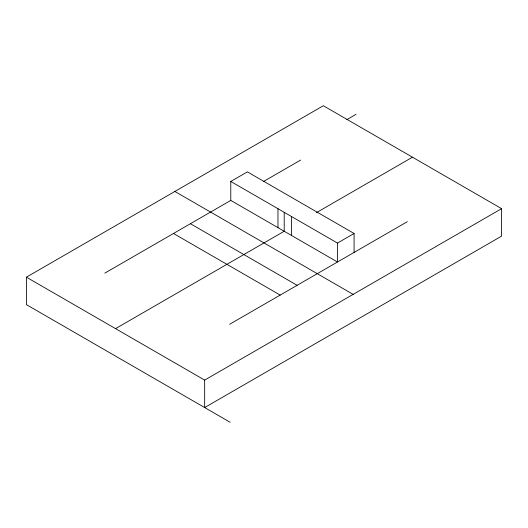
<?xml version="1.0" encoding="UTF-8"?>
<svg xmlns="http://www.w3.org/2000/svg" width="528" height="528" viewBox="0 0 528 528"><rect width="100%" height="100%" fill="white"/><g stroke="black" fill="none" stroke-linecap="round" stroke-linejoin="round"><path stroke-width="0.79" d="M230.129 422.261L26.4 304.636L26.4 277.174L323.334 105.739L501.6 208.659L501.6 236.122L204.666 407.557L204.666 380.094L501.6 208.659M104.848 273.108L230.776 200.402L230.776 181.46L247.375 171.877L354.083 233.482L354.083 252.424M346.804 119.658L356.044 114.319M263.703 181.388L300.623 160.076M115.533 328.634L284.209 231.251L284.209 212.309M316.457 212.632L412.467 157.199M230.776 181.46L337.484 243.071L354.083 233.482M229.64 324.271L407.332 221.681M230.776 200.402L337.484 262.007L337.484 243.071M174.867 191.459L353.133 294.38M190.41 223.707L297.119 285.311M173.481 233.482L280.19 295.093M26.4 277.174L204.666 380.094M291.416 216.473L291.416 235.415M277.966 208.705L277.966 227.647"/></g></svg>
